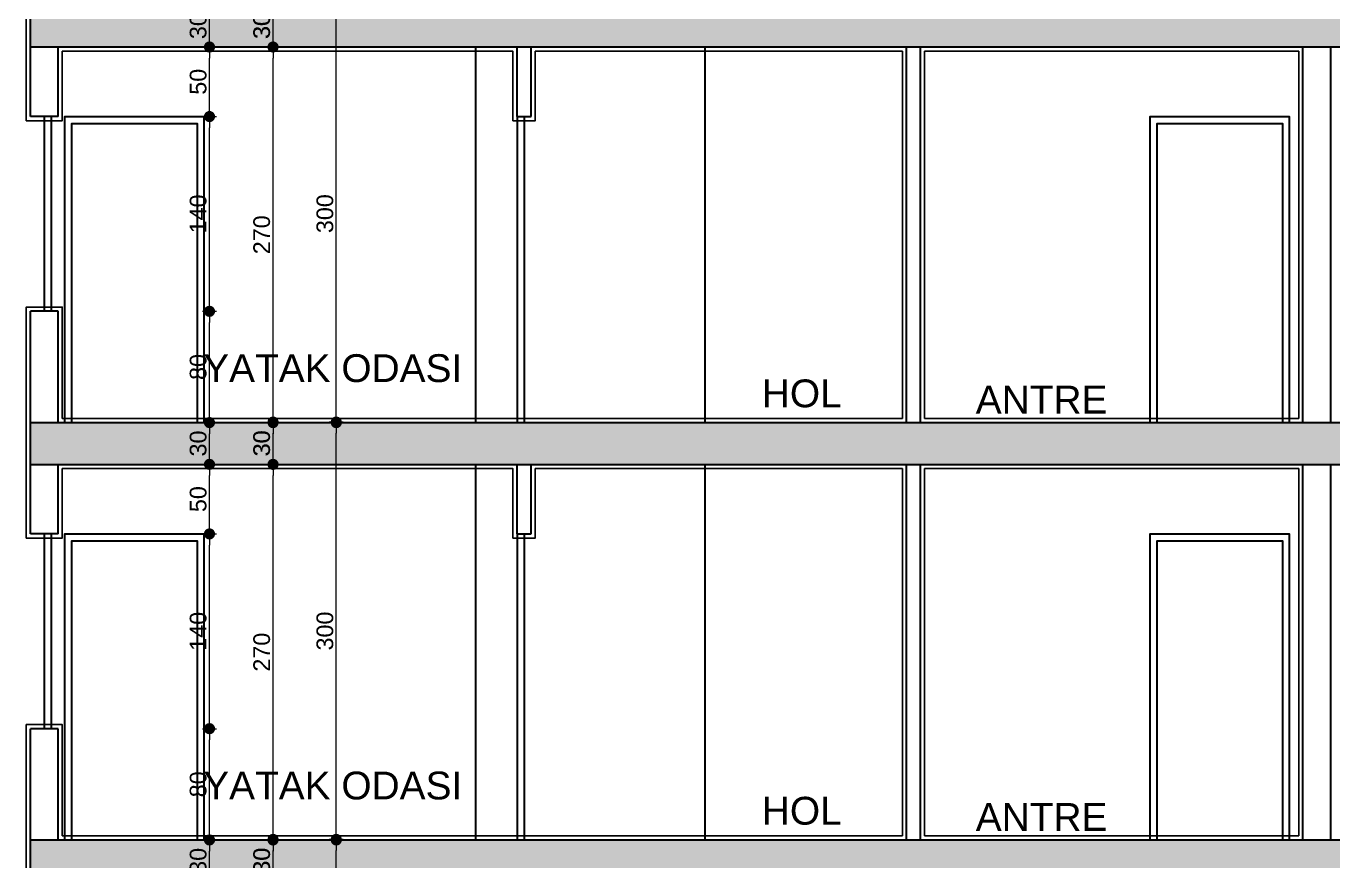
# Model space of a CAD drawing. Header units: millimetres. Extents: x 38129 to 72024, y -56282 to 16512.
# Drawn here: x 41061.2 to 41296.1, y -43974.8 to -43824.8 of the extents above; entities that cross this region are included whole.
import ezdxf

# ---------------------------------------------------------------- set-up
doc = ezdxf.new("R2010")
doc.units = ezdxf.units.MM
for name, color, linetype, lineweight in [('DIŞÖLÇÜ', 37, 'Continuous', 0), ('DUVAR', 255, 'Continuous', 30), ('KAPI', 4, 'Continuous', 30), ('mahal', 7, 'Continuous', 5), ('pencere', 195, 'Continuous', 30), ('TARAMA', 252, 'Continuous', 0), ('ölçü İÇ', 31, 'Continuous', 0)]:
    doc.layers.add(name, color=color, linetype=linetype, lineweight=lineweight)
doc.layers.add('sıva', color=41, linetype='Continuous')
doc.styles.add('icdisolcu_yazi', font='arial.ttf')
doc.styles.get("Standard").update_dxf_attribs({"font": 'arial.ttf'})
doc.dimstyles.new('İç Ölçü', dxfattribs={"dimtxt": 12, "dimasz": 8, "dimexe": 5, "dimexo": 0, "dimgap": 2, "dimtad": 1, "dimdec": 0, "dimzin": 12, "dimdsep": 46, "dimtxsty": 'icdisolcu_yazi', "dimblk": 'DOT', "dimcen": 8, "dimdle": 5, "dimclrd": 256, "dimclre": 256, "dimclrt": 7, "dimadec": 0, "dimazin": 3, "dimtfac": 1, "dimtdec": 0, "dimtix": 1, "dimtmove": 2, "dimatfit": 3, "dimldrblk": 'DOT', "dimfxl": 0, "dimtolj": 1, "dimtzin": 0, "dimlwd": -1, "dimlwe": -1, "dimarcsym": 0})

# ---------------------------------------------------------------- blocks, each defined once
blk = doc.blocks.new('_Dot')
at = {"color": 0, "lineweight": -2}
blk.add_line((-0.5, 0), (-1, 0), dxfattribs=at)
at = {"color": 0, "lineweight": 30, "const_width": 0.5}
blk.add_lwpolyline([(-0.25, 0, 1), (0.25, 0, 1)], format="xyb", close=True, dxfattribs=at)
blk = doc.blocks.new('*D2759')
at = {"layer": 'Defpoints', "color": 0, "transparency": 16777216}
for p in [(48133.45, -85158.94), (48133.45, -85158.94), (48133.45, -85188.94)]:
    blk.add_point(p, dxfattribs=at)
at = {"layer": 'ölçü İÇ', "transparency": 16777216}
for p, q in [((48133.45, -85158.94), (48138.45, -85158.94)), ((48133.45, -85188.94), (48138.45, -85188.94))]:
    blk.add_line(p, q, dxfattribs=at)
at = {"layer": 'ölçü İÇ', "linetype": 'Continuous', "transparency": 16777216}
blk.add_line((48133.45, -85180.94), (48133.45, -85166.94), dxfattribs=at)
at = {"layer": 'ölçü İÇ', "transparency": 16777216, "xscale": 8, "yscale": 8, "zscale": 8}
for p, rotation in [((48133.45, -85158.94), 90), ((48133.45, -85188.94), 270)]:
    blk.add_blockref('_Dot', p, dxfattribs=dict(at, rotation=rotation))
at = {"layer": 'ölçü İÇ', "color": 7, "transparency": 16777216, "insert": (48125.32, -85173.94), "char_height": 12, "attachment_point": 5, "rotation": 90, "style": 'icdisolcu_yazi'}
blk.add_mtext('\\A1;30', dxfattribs=at)
blk = doc.blocks.new('*D2763')
at = {"layer": 'Defpoints', "color": 0, "transparency": 16777216}
for p in [(48179.16, -85158.94), (48179.16, -85158.94), (48179.16, -85188.94)]:
    blk.add_point(p, dxfattribs=at)
at = {"layer": 'ölçü İÇ', "transparency": 16777216}
for p, q in [((48179.16, -85158.94), (48184.16, -85158.94)), ((48179.16, -85188.94), (48184.16, -85188.94))]:
    blk.add_line(p, q, dxfattribs=at)
at = {"layer": 'ölçü İÇ', "linetype": 'Continuous', "transparency": 16777216}
blk.add_line((48179.16, -85180.94), (48179.16, -85166.94), dxfattribs=at)
at = {"layer": 'ölçü İÇ', "transparency": 16777216, "xscale": 8, "yscale": 8, "zscale": 8}
for p, rotation in [((48179.16, -85158.94), 90), ((48179.16, -85188.94), 270)]:
    blk.add_blockref('_Dot', p, dxfattribs=dict(at, rotation=rotation))
at = {"layer": 'ölçü İÇ', "color": 7, "transparency": 16777216, "insert": (48171.03, -85173.94), "char_height": 12, "attachment_point": 5, "rotation": 90, "style": 'icdisolcu_yazi'}
blk.add_mtext('\\A1;30', dxfattribs=at)
blk = doc.blocks.new('*D2767')
at = {"layer": 'Defpoints', "color": 0, "transparency": 16777216}
for p in [(48178.55, -85158.54), (48179.16, -85158.54), (48179.16, -85188.94)]:
    blk.add_point(p, dxfattribs=at)
at = {"layer": 'ölçü İÇ', "transparency": 16777216}
for p, q in [((48178.55, -85158.54), (48184.16, -85158.54)), ((48179.16, -85188.94), (48184.16, -85188.94))]:
    blk.add_line(p, q, dxfattribs=at)
at = {"layer": 'ölçü İÇ', "linetype": 'Continuous', "transparency": 16777216}
blk.add_line((48179.16, -85180.94), (48179.16, -85166.54), dxfattribs=at)
at = {"layer": 'ölçü İÇ', "transparency": 16777216, "xscale": 8, "yscale": 8, "zscale": 8}
for p, rotation in [((48179.16, -85158.54), 90), ((48179.16, -85188.94), 270)]:
    blk.add_blockref('_Dot', p, dxfattribs=dict(at, rotation=rotation))
at = {"layer": 'ölçü İÇ', "color": 7, "transparency": 16777216, "insert": (48171.03, -85173.74), "char_height": 12, "attachment_point": 5, "rotation": 90, "style": 'icdisolcu_yazi'}
blk.add_mtext('\\A1;30', dxfattribs=at)
blk = doc.blocks.new('*D2768')
at = {"layer": 'Defpoints', "color": 0, "transparency": 16777216}
for p in [(48133.45, -85458.94), (48133.45, -85458.94), (48133.45, -85488.94)]:
    blk.add_point(p, dxfattribs=at)
at = {"layer": 'ölçü İÇ', "transparency": 16777216}
for p, q in [((48133.45, -85458.94), (48138.45, -85458.94)), ((48133.45, -85488.94), (48138.45, -85488.94))]:
    blk.add_line(p, q, dxfattribs=at)
at = {"layer": 'ölçü İÇ', "linetype": 'Continuous', "transparency": 16777216}
blk.add_line((48133.45, -85480.94), (48133.45, -85466.94), dxfattribs=at)
at = {"layer": 'ölçü İÇ', "transparency": 16777216, "xscale": 8, "yscale": 8, "zscale": 8}
for p, rotation in [((48133.45, -85458.94), 90), ((48133.45, -85488.94), 270)]:
    blk.add_blockref('_Dot', p, dxfattribs=dict(at, rotation=rotation))
at = {"layer": 'ölçü İÇ', "color": 7, "transparency": 16777216, "insert": (48125.32, -85473.94), "char_height": 12, "attachment_point": 5, "rotation": 90, "style": 'icdisolcu_yazi'}
blk.add_mtext('\\A1;30', dxfattribs=at)
blk = doc.blocks.new('*D2769')
at = {"layer": 'Defpoints', "color": 0, "transparency": 16777216}
for p in [(48081.83, -85378.94), (48133.45, -85378.94), (48133.45, -85458.94)]:
    blk.add_point(p, dxfattribs=at)
at = {"layer": 'ölçü İÇ', "transparency": 16777216}
for p, q in [((48128.45, -85378.94), (48138.45, -85378.94)), ((48133.45, -85458.94), (48138.45, -85458.94))]:
    blk.add_line(p, q, dxfattribs=at)
at = {"layer": 'ölçü İÇ', "linetype": 'Continuous', "transparency": 16777216}
blk.add_line((48133.45, -85450.94), (48133.45, -85386.94), dxfattribs=at)
at = {"layer": 'ölçü İÇ', "transparency": 16777216, "xscale": 8, "yscale": 8, "zscale": 8}
for p, rotation in [((48133.45, -85378.94), 90), ((48133.45, -85458.94), 270)]:
    blk.add_blockref('_Dot', p, dxfattribs=dict(at, rotation=rotation))
at = {"layer": 'ölçü İÇ', "color": 7, "transparency": 16777216, "insert": (48125.32, -85418.94), "char_height": 12, "attachment_point": 5, "rotation": 90, "style": 'icdisolcu_yazi'}
blk.add_mtext('\\A1;80', dxfattribs=at)
blk = doc.blocks.new('*D2770')
at = {"layer": 'Defpoints', "color": 0, "transparency": 16777216}
for p in [(48081.83, -85238.94), (48133.45, -85238.94), (48081.83, -85378.94)]:
    blk.add_point(p, dxfattribs=at)
at = {"layer": 'ölçü İÇ', "transparency": 16777216}
for p, q in [((48128.45, -85238.94), (48138.45, -85238.94)), ((48128.45, -85378.94), (48138.45, -85378.94))]:
    blk.add_line(p, q, dxfattribs=at)
at = {"layer": 'ölçü İÇ', "linetype": 'Continuous', "transparency": 16777216}
blk.add_line((48133.45, -85370.94), (48133.45, -85246.94), dxfattribs=at)
at = {"layer": 'ölçü İÇ', "transparency": 16777216, "xscale": 8, "yscale": 8, "zscale": 8}
for p, rotation in [((48133.45, -85238.94), 90), ((48133.45, -85378.94), 270)]:
    blk.add_blockref('_Dot', p, dxfattribs=dict(at, rotation=rotation))
at = {"layer": 'ölçü İÇ', "color": 7, "transparency": 16777216, "insert": (48125.32, -85308.94), "char_height": 12, "attachment_point": 5, "rotation": 90, "style": 'icdisolcu_yazi'}
blk.add_mtext('\\A1;140', dxfattribs=at)
blk = doc.blocks.new('*D2771')
at = {"layer": 'Defpoints', "color": 0, "transparency": 16777216}
for p in [(48081.83, -85188.94), (48133.45, -85188.94), (48081.83, -85238.94)]:
    blk.add_point(p, dxfattribs=at)
at = {"layer": 'ölçü İÇ', "transparency": 16777216}
for p, q in [((48128.45, -85188.94), (48138.45, -85188.94)), ((48128.45, -85238.94), (48138.45, -85238.94))]:
    blk.add_line(p, q, dxfattribs=at)
at = {"layer": 'ölçü İÇ', "linetype": 'Continuous', "transparency": 16777216}
blk.add_line((48133.45, -85230.94), (48133.45, -85196.94), dxfattribs=at)
at = {"layer": 'ölçü İÇ', "transparency": 16777216, "xscale": 8, "yscale": 8, "zscale": 8}
for p, rotation in [((48133.45, -85188.94), 90), ((48133.45, -85238.94), 270)]:
    blk.add_blockref('_Dot', p, dxfattribs=dict(at, rotation=rotation))
at = {"layer": 'ölçü İÇ', "color": 7, "transparency": 16777216, "insert": (48125.32, -85213.94), "char_height": 12, "attachment_point": 5, "rotation": 90, "style": 'icdisolcu_yazi'}
blk.add_mtext('\\A1;50', dxfattribs=at)
blk = doc.blocks.new('*D2772')
at = {"layer": 'Defpoints', "color": 0, "transparency": 16777216}
for p in [(48179.16, -85458.94), (48179.16, -85458.94), (48179.16, -85488.94)]:
    blk.add_point(p, dxfattribs=at)
at = {"layer": 'ölçü İÇ', "transparency": 16777216}
for p, q in [((48179.16, -85458.94), (48184.16, -85458.94)), ((48179.16, -85488.94), (48184.16, -85488.94))]:
    blk.add_line(p, q, dxfattribs=at)
at = {"layer": 'ölçü İÇ', "linetype": 'Continuous', "transparency": 16777216}
blk.add_line((48179.16, -85480.94), (48179.16, -85466.94), dxfattribs=at)
at = {"layer": 'ölçü İÇ', "transparency": 16777216, "xscale": 8, "yscale": 8, "zscale": 8}
for p, rotation in [((48179.16, -85458.94), 90), ((48179.16, -85488.94), 270)]:
    blk.add_blockref('_Dot', p, dxfattribs=dict(at, rotation=rotation))
at = {"layer": 'ölçü İÇ', "color": 7, "transparency": 16777216, "insert": (48171.03, -85473.94), "char_height": 12, "attachment_point": 5, "rotation": 90, "style": 'icdisolcu_yazi'}
blk.add_mtext('\\A1;30', dxfattribs=at)
blk = doc.blocks.new('*D2773')
at = {"layer": 'Defpoints', "color": 0, "transparency": 16777216}
for p in [(48179.16, -85188.94), (48179.16, -85188.94), (48179.16, -85458.94)]:
    blk.add_point(p, dxfattribs=at)
at = {"layer": 'ölçü İÇ', "transparency": 16777216}
for p, q in [((48179.16, -85188.94), (48184.16, -85188.94)), ((48179.16, -85458.94), (48184.16, -85458.94))]:
    blk.add_line(p, q, dxfattribs=at)
at = {"layer": 'ölçü İÇ', "linetype": 'Continuous', "transparency": 16777216}
blk.add_line((48179.16, -85450.94), (48179.16, -85196.94), dxfattribs=at)
at = {"layer": 'ölçü İÇ', "transparency": 16777216, "xscale": 8, "yscale": 8, "zscale": 8}
for p, rotation in [((48179.16, -85188.94), 90), ((48179.16, -85458.94), 270)]:
    blk.add_blockref('_Dot', p, dxfattribs=dict(at, rotation=rotation))
at = {"layer": 'ölçü İÇ', "color": 7, "transparency": 16777216, "insert": (48171.04, -85323.94), "char_height": 12, "attachment_point": 5, "rotation": 90, "style": 'icdisolcu_yazi'}
blk.add_mtext('\\A1;270', dxfattribs=at)
blk = doc.blocks.new('*D2774')
at = {"layer": 'Defpoints', "color": 0, "transparency": 16777216}
for p in [(48178.55, -85158.54), (48179.16, -85158.54), (48179.16, -85188.94)]:
    blk.add_point(p, dxfattribs=at)
at = {"layer": 'ölçü İÇ', "transparency": 16777216}
for p, q in [((48178.55, -85158.54), (48184.16, -85158.54)), ((48179.16, -85188.94), (48184.16, -85188.94))]:
    blk.add_line(p, q, dxfattribs=at)
at = {"layer": 'ölçü İÇ', "linetype": 'Continuous', "transparency": 16777216}
blk.add_line((48179.16, -85180.94), (48179.16, -85166.54), dxfattribs=at)
at = {"layer": 'ölçü İÇ', "transparency": 16777216, "xscale": 8, "yscale": 8, "zscale": 8}
for p, rotation in [((48179.16, -85158.54), 90), ((48179.16, -85188.94), 270)]:
    blk.add_blockref('_Dot', p, dxfattribs=dict(at, rotation=rotation))
at = {"layer": 'ölçü İÇ', "color": 7, "transparency": 16777216, "insert": (48171.03, -85173.74), "char_height": 12, "attachment_point": 5, "rotation": 90, "style": 'icdisolcu_yazi'}
blk.add_mtext('\\A1;30', dxfattribs=at)
blk = doc.blocks.new('*D2775')
at = {"layer": 'Defpoints', "color": 0, "transparency": 16777216}
for p in [(48224.61, -85158.54), (48231.5, -85158.54), (48231.5, -85458.94)]:
    blk.add_point(p, dxfattribs=at)
at = {"layer": 'ölçü İÇ', "transparency": 16777216}
for p, q in [((48229.61, -85158.54), (48219.61, -85158.54)), ((48229.61, -85458.94), (48219.61, -85458.94))]:
    blk.add_line(p, q, dxfattribs=at)
at = {"layer": 'ölçü İÇ', "linetype": 'Continuous', "transparency": 16777216}
blk.add_line((48224.61, -85450.94), (48224.61, -85166.54), dxfattribs=at)
at = {"layer": 'ölçü İÇ', "transparency": 16777216, "xscale": 8, "yscale": 8, "zscale": 8}
for p, rotation in [((48224.61, -85158.54), 90), ((48224.61, -85458.94), 270)]:
    blk.add_blockref('_Dot', p, dxfattribs=dict(at, rotation=rotation))
at = {"layer": 'ölçü İÇ', "color": 7, "transparency": 16777216, "insert": (48216.48, -85308.74), "char_height": 12, "attachment_point": 5, "rotation": 90, "style": 'icdisolcu_yazi'}
blk.add_mtext('\\A1;300', dxfattribs=at)
blk = doc.blocks.new('*D2776')
at = {"layer": 'Defpoints', "color": 0, "transparency": 16777216}
for p in [(48178.55, -85458.54), (48179.16, -85458.54), (48179.16, -85488.94)]:
    blk.add_point(p, dxfattribs=at)
at = {"layer": 'ölçü İÇ', "transparency": 16777216}
for p, q in [((48178.55, -85458.54), (48184.16, -85458.54)), ((48179.16, -85488.94), (48184.16, -85488.94))]:
    blk.add_line(p, q, dxfattribs=at)
at = {"layer": 'ölçü İÇ', "linetype": 'Continuous', "transparency": 16777216}
blk.add_line((48179.16, -85480.94), (48179.16, -85466.54), dxfattribs=at)
at = {"layer": 'ölçü İÇ', "transparency": 16777216, "xscale": 8, "yscale": 8, "zscale": 8}
for p, rotation in [((48179.16, -85458.54), 90), ((48179.16, -85488.94), 270)]:
    blk.add_blockref('_Dot', p, dxfattribs=dict(at, rotation=rotation))
at = {"layer": 'ölçü İÇ', "color": 7, "transparency": 16777216, "insert": (48171.03, -85473.74), "char_height": 12, "attachment_point": 5, "rotation": 90, "style": 'icdisolcu_yazi'}
blk.add_mtext('\\A1;30', dxfattribs=at)
blk = doc.blocks.new('*D2777')
at = {"layer": 'Defpoints', "color": 0, "transparency": 16777216}
for p in [(48133.45, -85758.94), (48133.45, -85758.94), (48133.45, -85788.94)]:
    blk.add_point(p, dxfattribs=at)
at = {"layer": 'ölçü İÇ', "transparency": 16777216}
for p, q in [((48133.45, -85758.94), (48138.45, -85758.94)), ((48133.45, -85788.94), (48138.45, -85788.94))]:
    blk.add_line(p, q, dxfattribs=at)
at = {"layer": 'ölçü İÇ', "linetype": 'Continuous', "transparency": 16777216}
blk.add_line((48133.45, -85780.94), (48133.45, -85766.94), dxfattribs=at)
at = {"layer": 'ölçü İÇ', "transparency": 16777216, "xscale": 8, "yscale": 8, "zscale": 8}
for p, rotation in [((48133.45, -85758.94), 90), ((48133.45, -85788.94), 270)]:
    blk.add_blockref('_Dot', p, dxfattribs=dict(at, rotation=rotation))
at = {"layer": 'ölçü İÇ', "color": 7, "transparency": 16777216, "insert": (48125.32, -85773.94), "char_height": 12, "attachment_point": 5, "rotation": 90, "style": 'icdisolcu_yazi'}
blk.add_mtext('\\A1;30', dxfattribs=at)
blk = doc.blocks.new('*D2778')
at = {"layer": 'Defpoints', "color": 0, "transparency": 16777216}
for p in [(48081.83, -85678.94), (48133.45, -85678.94), (48133.45, -85758.94)]:
    blk.add_point(p, dxfattribs=at)
at = {"layer": 'ölçü İÇ', "transparency": 16777216}
for p, q in [((48128.45, -85678.94), (48138.45, -85678.94)), ((48133.45, -85758.94), (48138.45, -85758.94))]:
    blk.add_line(p, q, dxfattribs=at)
at = {"layer": 'ölçü İÇ', "linetype": 'Continuous', "transparency": 16777216}
blk.add_line((48133.45, -85750.94), (48133.45, -85686.94), dxfattribs=at)
at = {"layer": 'ölçü İÇ', "transparency": 16777216, "xscale": 8, "yscale": 8, "zscale": 8}
for p, rotation in [((48133.45, -85678.94), 90), ((48133.45, -85758.94), 270)]:
    blk.add_blockref('_Dot', p, dxfattribs=dict(at, rotation=rotation))
at = {"layer": 'ölçü İÇ', "color": 7, "transparency": 16777216, "insert": (48125.32, -85718.94), "char_height": 12, "attachment_point": 5, "rotation": 90, "style": 'icdisolcu_yazi'}
blk.add_mtext('\\A1;80', dxfattribs=at)
blk = doc.blocks.new('*D2779')
at = {"layer": 'Defpoints', "color": 0, "transparency": 16777216}
for p in [(48081.83, -85538.94), (48133.45, -85538.94), (48081.83, -85678.94)]:
    blk.add_point(p, dxfattribs=at)
at = {"layer": 'ölçü İÇ', "transparency": 16777216}
for p, q in [((48128.45, -85538.94), (48138.45, -85538.94)), ((48128.45, -85678.94), (48138.45, -85678.94))]:
    blk.add_line(p, q, dxfattribs=at)
at = {"layer": 'ölçü İÇ', "linetype": 'Continuous', "transparency": 16777216}
blk.add_line((48133.45, -85670.94), (48133.45, -85546.94), dxfattribs=at)
at = {"layer": 'ölçü İÇ', "transparency": 16777216, "xscale": 8, "yscale": 8, "zscale": 8}
for p, rotation in [((48133.45, -85538.94), 90), ((48133.45, -85678.94), 270)]:
    blk.add_blockref('_Dot', p, dxfattribs=dict(at, rotation=rotation))
at = {"layer": 'ölçü İÇ', "color": 7, "transparency": 16777216, "insert": (48125.32, -85608.94), "char_height": 12, "attachment_point": 5, "rotation": 90, "style": 'icdisolcu_yazi'}
blk.add_mtext('\\A1;140', dxfattribs=at)
blk = doc.blocks.new('*D2780')
at = {"layer": 'Defpoints', "color": 0, "transparency": 16777216}
for p in [(48081.83, -85488.94), (48133.45, -85488.94), (48081.83, -85538.94)]:
    blk.add_point(p, dxfattribs=at)
at = {"layer": 'ölçü İÇ', "transparency": 16777216}
for p, q in [((48128.45, -85488.94), (48138.45, -85488.94)), ((48128.45, -85538.94), (48138.45, -85538.94))]:
    blk.add_line(p, q, dxfattribs=at)
at = {"layer": 'ölçü İÇ', "linetype": 'Continuous', "transparency": 16777216}
blk.add_line((48133.45, -85530.94), (48133.45, -85496.94), dxfattribs=at)
at = {"layer": 'ölçü İÇ', "transparency": 16777216, "xscale": 8, "yscale": 8, "zscale": 8}
for p, rotation in [((48133.45, -85488.94), 90), ((48133.45, -85538.94), 270)]:
    blk.add_blockref('_Dot', p, dxfattribs=dict(at, rotation=rotation))
at = {"layer": 'ölçü İÇ', "color": 7, "transparency": 16777216, "insert": (48125.32, -85513.94), "char_height": 12, "attachment_point": 5, "rotation": 90, "style": 'icdisolcu_yazi'}
blk.add_mtext('\\A1;50', dxfattribs=at)
blk = doc.blocks.new('*D2781')
at = {"layer": 'Defpoints', "color": 0, "transparency": 16777216}
for p in [(48179.16, -85758.94), (48179.16, -85758.94), (48179.16, -85788.94)]:
    blk.add_point(p, dxfattribs=at)
at = {"layer": 'ölçü İÇ', "transparency": 16777216}
for p, q in [((48179.16, -85758.94), (48184.16, -85758.94)), ((48179.16, -85788.94), (48184.16, -85788.94))]:
    blk.add_line(p, q, dxfattribs=at)
at = {"layer": 'ölçü İÇ', "linetype": 'Continuous', "transparency": 16777216}
blk.add_line((48179.16, -85780.94), (48179.16, -85766.94), dxfattribs=at)
at = {"layer": 'ölçü İÇ', "transparency": 16777216, "xscale": 8, "yscale": 8, "zscale": 8}
for p, rotation in [((48179.16, -85758.94), 90), ((48179.16, -85788.94), 270)]:
    blk.add_blockref('_Dot', p, dxfattribs=dict(at, rotation=rotation))
at = {"layer": 'ölçü İÇ', "color": 7, "transparency": 16777216, "insert": (48171.03, -85773.94), "char_height": 12, "attachment_point": 5, "rotation": 90, "style": 'icdisolcu_yazi'}
blk.add_mtext('\\A1;30', dxfattribs=at)
blk = doc.blocks.new('*D2782')
at = {"layer": 'Defpoints', "color": 0, "transparency": 16777216}
for p in [(48179.16, -85488.94), (48179.16, -85488.94), (48179.16, -85758.94)]:
    blk.add_point(p, dxfattribs=at)
at = {"layer": 'ölçü İÇ', "transparency": 16777216}
for p, q in [((48179.16, -85488.94), (48184.16, -85488.94)), ((48179.16, -85758.94), (48184.16, -85758.94))]:
    blk.add_line(p, q, dxfattribs=at)
at = {"layer": 'ölçü İÇ', "linetype": 'Continuous', "transparency": 16777216}
blk.add_line((48179.16, -85750.94), (48179.16, -85496.94), dxfattribs=at)
at = {"layer": 'ölçü İÇ', "transparency": 16777216, "xscale": 8, "yscale": 8, "zscale": 8}
for p, rotation in [((48179.16, -85488.94), 90), ((48179.16, -85758.94), 270)]:
    blk.add_blockref('_Dot', p, dxfattribs=dict(at, rotation=rotation))
at = {"layer": 'ölçü İÇ', "color": 7, "transparency": 16777216, "insert": (48171.04, -85623.94), "char_height": 12, "attachment_point": 5, "rotation": 90, "style": 'icdisolcu_yazi'}
blk.add_mtext('\\A1;270', dxfattribs=at)
blk = doc.blocks.new('*D2783')
at = {"layer": 'Defpoints', "color": 0, "transparency": 16777216}
for p in [(48178.55, -85458.54), (48179.16, -85458.54), (48179.16, -85488.94)]:
    blk.add_point(p, dxfattribs=at)
at = {"layer": 'ölçü İÇ', "transparency": 16777216}
for p, q in [((48178.55, -85458.54), (48184.16, -85458.54)), ((48179.16, -85488.94), (48184.16, -85488.94))]:
    blk.add_line(p, q, dxfattribs=at)
at = {"layer": 'ölçü İÇ', "linetype": 'Continuous', "transparency": 16777216}
blk.add_line((48179.16, -85480.94), (48179.16, -85466.54), dxfattribs=at)
at = {"layer": 'ölçü İÇ', "transparency": 16777216, "xscale": 8, "yscale": 8, "zscale": 8}
for p, rotation in [((48179.16, -85458.54), 90), ((48179.16, -85488.94), 270)]:
    blk.add_blockref('_Dot', p, dxfattribs=dict(at, rotation=rotation))
at = {"layer": 'ölçü İÇ', "color": 7, "transparency": 16777216, "insert": (48171.03, -85473.74), "char_height": 12, "attachment_point": 5, "rotation": 90, "style": 'icdisolcu_yazi'}
blk.add_mtext('\\A1;30', dxfattribs=at)
blk = doc.blocks.new('*D2784')
at = {"layer": 'Defpoints', "color": 0, "transparency": 16777216}
for p in [(48224.61, -85458.54), (48231.5, -85458.54), (48231.5, -85758.94)]:
    blk.add_point(p, dxfattribs=at)
at = {"layer": 'ölçü İÇ', "transparency": 16777216}
for p, q in [((48229.61, -85458.54), (48219.61, -85458.54)), ((48229.61, -85758.94), (48219.61, -85758.94))]:
    blk.add_line(p, q, dxfattribs=at)
at = {"layer": 'ölçü İÇ', "linetype": 'Continuous', "transparency": 16777216}
blk.add_line((48224.61, -85750.94), (48224.61, -85466.54), dxfattribs=at)
at = {"layer": 'ölçü İÇ', "transparency": 16777216, "xscale": 8, "yscale": 8, "zscale": 8}
for p, rotation in [((48224.61, -85458.54), 90), ((48224.61, -85758.94), 270)]:
    blk.add_blockref('_Dot', p, dxfattribs=dict(at, rotation=rotation))
at = {"layer": 'ölçü İÇ', "color": 7, "transparency": 16777216, "insert": (48216.48, -85608.74), "char_height": 12, "attachment_point": 5, "rotation": 90, "style": 'icdisolcu_yazi'}
blk.add_mtext('\\A1;300', dxfattribs=at)
blk = doc.blocks.new('*D2785')
at = {"layer": 'Defpoints', "color": 0, "transparency": 16777216}
for p in [(48178.55, -85758.54), (48179.16, -85758.54), (48179.16, -85788.94)]:
    blk.add_point(p, dxfattribs=at)
at = {"layer": 'ölçü İÇ', "transparency": 16777216}
for p, q in [((48178.55, -85758.54), (48184.16, -85758.54)), ((48179.16, -85788.94), (48184.16, -85788.94))]:
    blk.add_line(p, q, dxfattribs=at)
at = {"layer": 'ölçü İÇ', "linetype": 'Continuous', "transparency": 16777216}
blk.add_line((48179.16, -85780.94), (48179.16, -85766.54), dxfattribs=at)
at = {"layer": 'ölçü İÇ', "transparency": 16777216, "xscale": 8, "yscale": 8, "zscale": 8}
for p, rotation in [((48179.16, -85758.54), 90), ((48179.16, -85788.94), 270)]:
    blk.add_blockref('_Dot', p, dxfattribs=dict(at, rotation=rotation))
at = {"layer": 'ölçü İÇ', "color": 7, "transparency": 16777216, "insert": (48171.03, -85773.74), "char_height": 12, "attachment_point": 5, "rotation": 90, "style": 'icdisolcu_yazi'}
blk.add_mtext('\\A1;30', dxfattribs=at)
blk = doc.blocks.new('*D2792')
at = {"layer": 'Defpoints', "color": 0, "transparency": 16777216}
for p in [(48178.55, -85758.54), (48179.16, -85758.54), (48179.16, -85788.94)]:
    blk.add_point(p, dxfattribs=at)
at = {"layer": 'ölçü İÇ', "transparency": 16777216}
for p, q in [((48178.55, -85758.54), (48184.16, -85758.54)), ((48179.16, -85788.94), (48184.16, -85788.94))]:
    blk.add_line(p, q, dxfattribs=at)
at = {"layer": 'ölçü İÇ', "linetype": 'Continuous', "transparency": 16777216}
blk.add_line((48179.16, -85780.94), (48179.16, -85766.54), dxfattribs=at)
at = {"layer": 'ölçü İÇ', "transparency": 16777216, "xscale": 8, "yscale": 8, "zscale": 8}
for p, rotation in [((48179.16, -85758.54), 90), ((48179.16, -85788.94), 270)]:
    blk.add_blockref('_Dot', p, dxfattribs=dict(at, rotation=rotation))
at = {"layer": 'ölçü İÇ', "color": 7, "transparency": 16777216, "insert": (48171.03, -85773.74), "char_height": 12, "attachment_point": 5, "rotation": 90, "style": 'icdisolcu_yazi'}
blk.add_mtext('\\A1;30', dxfattribs=at)
blk = doc.blocks.new('*D2793')
at = {"layer": 'Defpoints', "color": 0, "transparency": 16777216}
for p in [(48224.61, -85758.54), (48231.5, -85758.54), (48231.5, -86058.94)]:
    blk.add_point(p, dxfattribs=at)
at = {"layer": 'ölçü İÇ', "transparency": 16777216}
for p, q in [((48229.61, -85758.54), (48219.61, -85758.54)), ((48229.61, -86058.94), (48219.61, -86058.94))]:
    blk.add_line(p, q, dxfattribs=at)
at = {"layer": 'ölçü İÇ', "linetype": 'Continuous', "transparency": 16777216}
blk.add_line((48224.61, -86050.94), (48224.61, -85766.54), dxfattribs=at)
at = {"layer": 'ölçü İÇ', "transparency": 16777216, "xscale": 8, "yscale": 8, "zscale": 8}
for p, rotation in [((48224.61, -85758.54), 90), ((48224.61, -86058.94), 270)]:
    blk.add_blockref('_Dot', p, dxfattribs=dict(at, rotation=rotation))
at = {"layer": 'ölçü İÇ', "color": 7, "transparency": 16777216, "insert": (48216.48, -85908.74), "char_height": 12, "attachment_point": 5, "rotation": 90, "style": 'icdisolcu_yazi'}
blk.add_mtext('\\A1;300', dxfattribs=at)
blk = doc.blocks.new('*D2949')
at = {"layer": 'Defpoints', "color": 0, "transparency": 16777216}
for p in [(48081.83, -85538.94), (48133.45, -85538.94), (48081.83, -85678.94)]:
    blk.add_point(p, dxfattribs=at)
at = {"layer": 'ölçü İÇ', "transparency": 16777216}
for p, q in [((48128.45, -85538.94), (48138.45, -85538.94)), ((48128.45, -85678.94), (48138.45, -85678.94))]:
    blk.add_line(p, q, dxfattribs=at)
at = {"layer": 'ölçü İÇ', "linetype": 'Continuous', "transparency": 16777216}
blk.add_line((48133.45, -85670.94), (48133.45, -85546.94), dxfattribs=at)
at = {"layer": 'ölçü İÇ', "transparency": 16777216, "xscale": 8, "yscale": 8, "zscale": 8}
for p, rotation in [((48133.45, -85538.94), 90), ((48133.45, -85678.94), 270)]:
    blk.add_blockref('_Dot', p, dxfattribs=dict(at, rotation=rotation))
at = {"layer": 'ölçü İÇ', "color": 7, "transparency": 16777216, "insert": (48125.32, -85608.94), "char_height": 12, "attachment_point": 5, "rotation": 90, "style": 'icdisolcu_yazi'}
blk.add_mtext('\\A1;140', dxfattribs=at)
blk = doc.blocks.new('*D2950')
at = {"layer": 'Defpoints', "color": 0, "transparency": 16777216}
for p in [(48081.83, -85488.94), (48133.45, -85488.94), (48081.83, -85538.94)]:
    blk.add_point(p, dxfattribs=at)
at = {"layer": 'ölçü İÇ', "transparency": 16777216}
for p, q in [((48128.45, -85488.94), (48138.45, -85488.94)), ((48128.45, -85538.94), (48138.45, -85538.94))]:
    blk.add_line(p, q, dxfattribs=at)
at = {"layer": 'ölçü İÇ', "linetype": 'Continuous', "transparency": 16777216}
blk.add_line((48133.45, -85530.94), (48133.45, -85496.94), dxfattribs=at)
at = {"layer": 'ölçü İÇ', "transparency": 16777216, "xscale": 8, "yscale": 8, "zscale": 8}
for p, rotation in [((48133.45, -85488.94), 90), ((48133.45, -85538.94), 270)]:
    blk.add_blockref('_Dot', p, dxfattribs=dict(at, rotation=rotation))
at = {"layer": 'ölçü İÇ', "color": 7, "transparency": 16777216, "insert": (48125.32, -85513.94), "char_height": 12, "attachment_point": 5, "rotation": 90, "style": 'icdisolcu_yazi'}
blk.add_mtext('\\A1;50', dxfattribs=at)
blk = doc.blocks.new('*D2951')
at = {"layer": 'Defpoints', "color": 0, "transparency": 16777216}
for p in [(48081.83, -85238.94), (48133.45, -85238.94), (48081.83, -85378.94)]:
    blk.add_point(p, dxfattribs=at)
at = {"layer": 'ölçü İÇ', "transparency": 16777216}
for p, q in [((48128.45, -85238.94), (48138.45, -85238.94)), ((48128.45, -85378.94), (48138.45, -85378.94))]:
    blk.add_line(p, q, dxfattribs=at)
at = {"layer": 'ölçü İÇ', "linetype": 'Continuous', "transparency": 16777216}
blk.add_line((48133.45, -85370.94), (48133.45, -85246.94), dxfattribs=at)
at = {"layer": 'ölçü İÇ', "transparency": 16777216, "xscale": 8, "yscale": 8, "zscale": 8}
for p, rotation in [((48133.45, -85238.94), 90), ((48133.45, -85378.94), 270)]:
    blk.add_blockref('_Dot', p, dxfattribs=dict(at, rotation=rotation))
at = {"layer": 'ölçü İÇ', "color": 7, "transparency": 16777216, "insert": (48125.32, -85308.94), "char_height": 12, "attachment_point": 5, "rotation": 90, "style": 'icdisolcu_yazi'}
blk.add_mtext('\\A1;140', dxfattribs=at)
blk = doc.blocks.new('*D2952')
at = {"layer": 'Defpoints', "color": 0, "transparency": 16777216}
for p in [(48081.83, -85188.94), (48133.45, -85188.94), (48081.83, -85238.94)]:
    blk.add_point(p, dxfattribs=at)
at = {"layer": 'ölçü İÇ', "transparency": 16777216}
for p, q in [((48128.45, -85188.94), (48138.45, -85188.94)), ((48128.45, -85238.94), (48138.45, -85238.94))]:
    blk.add_line(p, q, dxfattribs=at)
at = {"layer": 'ölçü İÇ', "linetype": 'Continuous', "transparency": 16777216}
blk.add_line((48133.45, -85230.94), (48133.45, -85196.94), dxfattribs=at)
at = {"layer": 'ölçü İÇ', "transparency": 16777216, "xscale": 8, "yscale": 8, "zscale": 8}
for p, rotation in [((48133.45, -85188.94), 90), ((48133.45, -85238.94), 270)]:
    blk.add_blockref('_Dot', p, dxfattribs=dict(at, rotation=rotation))
at = {"layer": 'ölçü İÇ', "color": 7, "transparency": 16777216, "insert": (48125.32, -85213.94), "char_height": 12, "attachment_point": 5, "rotation": 90, "style": 'icdisolcu_yazi'}
blk.add_mtext('\\A1;50', dxfattribs=at)
blk = doc.blocks.new('MDKFDKFD')
at = {"layer": 'TARAMA'}
h = blk.add_hatch(dxfattribs=at)
h.set_pattern_fill('ANSI33', color=256)
h.set_pattern_definition([(45, (4939.406, -64886.696), (-4.4901281, 4.4901281), []), (45, (4943.896, -64886.696), (-4.4901281, 4.4901281), [3.175, -1.5875])])
h.paths.add_polyline_path([(49639.62, -85188.94), (49639.62, -85158.94), (48004.64, -85158.94), (48004.64, -85188.94)])
h = blk.add_hatch(dxfattribs=at)
h.set_pattern_fill('ANSI33', color=256)
h.set_pattern_definition([(45, (4939.406, -65186.696), (-4.4901281, 4.4901281), []), (45, (4943.896, -65186.696), (-4.4901281, 4.4901281), [3.175, -1.5875])])
h.paths.add_polyline_path([(49639.62, -85488.94), (49639.62, -85458.94), (48004.64, -85458.94), (48004.64, -85488.94)])
h = blk.add_hatch(dxfattribs=at)
h.set_pattern_fill('ANSI33', color=256)
h.set_pattern_definition([(45, (4939.406, -65486.696), (-4.4901281, 4.4901281), []), (45, (4943.896, -65486.696), (-4.4901281, 4.4901281), [3.175, -1.5875])])
h.paths.add_polyline_path([(49639.62, -85788.94), (49639.62, -85758.94), (48004.64, -85758.94), (48004.64, -85788.94)])
at = {"layer": 'DUVAR'}
for p, q in [((48004.64, -85188.94), (48004.64, -85078.94)), ((48004.64, -85188.94), (49639.62, -85188.94)), ((48004.64, -85238.94), (48004.64, -85188.94)), ((48024.64, -85238.94), (48024.64, -85188.94)), ((48354.63, -85238.94), (48354.63, -85188.94)), ((48364.64, -85238.94), (48364.64, -85188.94)), ((48634.64, -85458.94), (48634.64, -85188.94)), ((48644.64, -85458.94), (48644.64, -85188.94)), ((48919.64, -85458.94), (48919.64, -85188.94)), ((48939.64, -85458.94), (48939.64, -85188.94)), ((48024.64, -85238.94), (48004.64, -85238.94)), ((48354.63, -85238.94), (48364.64, -85238.94)), ((48004.64, -85488.94), (48004.64, -85378.94)), ((48024.64, -85378.94), (48004.64, -85378.94)), ((48024.64, -85458.94), (48024.64, -85378.94)), ((48004.64, -85458.94), (49639.62, -85458.94)), ((48004.64, -85488.94), (49639.62, -85488.94)), ((48004.64, -85538.94), (48004.64, -85488.94)), ((48024.64, -85538.94), (48024.64, -85488.94)), ((48354.63, -85538.94), (48354.63, -85488.94)), ((48364.64, -85538.94), (48364.64, -85488.94)), ((48634.64, -85758.94), (48634.64, -85488.94)), ((48644.64, -85758.94), (48644.64, -85488.94)), ((48919.64, -85758.94), (48919.64, -85488.94)), ((48939.64, -85758.94), (48939.64, -85488.94)), ((48024.64, -85538.94), (48004.64, -85538.94)), ((48354.63, -85538.94), (48364.64, -85538.94)), ((48004.64, -85788.94), (48004.64, -85678.94)), ((48024.64, -85678.94), (48004.64, -85678.94)), ((48024.64, -85758.94), (48024.64, -85678.94)), ((48004.64, -85758.94), (49639.62, -85758.94))]:
    blk.add_line(p, q, dxfattribs=at)
at = {"layer": 'KAPI'}
for p, q in [((48324.63, -85188.94), (48324.63, -85458.94)), ((48489.79, -85458.94), (48489.79, -85188.94)), ((48324.63, -85488.94), (48324.63, -85758.94)), ((48489.79, -85758.94), (48489.79, -85488.94))]:
    blk.add_line(p, q, dxfattribs=at)
for points in [[(48029.5, -85458.94), (48029.5, -85238.94), (48129.5, -85238.94), (48129.5, -85458.94)], [(48034.5, -85458.94), (48034.5, -85243.94), (48124.5, -85243.94), (48124.5, -85458.94)], [(48809.84, -85458.94), (48809.84, -85238.94), (48909.84, -85238.94), (48909.84, -85458.94)], [(48814.84, -85458.94), (48814.84, -85243.94), (48904.84, -85243.94), (48904.84, -85458.94)], [(48029.5, -85758.94), (48029.5, -85538.94), (48129.5, -85538.94), (48129.5, -85758.94)], [(48034.5, -85758.94), (48034.5, -85543.94), (48124.5, -85543.94), (48124.5, -85758.94)], [(48809.84, -85758.94), (48809.84, -85538.94), (48909.84, -85538.94), (48909.84, -85758.94)], [(48814.84, -85758.94), (48814.84, -85543.94), (48904.84, -85543.94), (48904.84, -85758.94)]]:
    blk.add_lwpolyline(points, dxfattribs=at)
at = {"layer": 'pencere'}
for p, q in [((48014.64, -85238.94), (48014.64, -85378.94)), ((48019.64, -85238.94), (48019.64, -85378.94)), ((48354.63, -85238.94), (48354.63, -85458.94)), ((48359.63, -85238.94), (48359.63, -85458.94)), ((48014.64, -85538.94), (48014.64, -85678.94)), ((48019.64, -85538.94), (48019.64, -85678.94)), ((48354.63, -85538.94), (48354.63, -85758.94)), ((48359.63, -85538.94), (48359.63, -85758.94))]:
    blk.add_line(p, q, dxfattribs=at)
at = {"layer": 'sıva'}
for points in [[(48001.64, -84888.94), (48001.64, -84941.94), (48027.64, -84941.94), (48027.64, -84891.94), (48351.63, -84891.94), (48351.63, -84941.94), (48367.64, -84941.94), (48367.64, -84891.94), (48631.64, -84891.94), (48631.64, -85155.94), (48027.64, -85155.94), (48027.64, -85075.94), (48001.64, -85075.94), (48001.64, -85188.94)], [(48001.64, -85188.94), (48001.64, -85241.94), (48027.64, -85241.94), (48027.64, -85191.94), (48351.63, -85191.94), (48351.63, -85241.94), (48367.64, -85241.94), (48367.64, -85191.94), (48631.64, -85191.94), (48631.64, -85455.94), (48027.64, -85455.94), (48027.64, -85375.94), (48001.64, -85375.94), (48001.64, -85488.94)], [(48001.64, -85488.94), (48001.64, -85541.94), (48027.64, -85541.94), (48027.64, -85491.94), (48351.63, -85491.94), (48351.63, -85541.94), (48367.64, -85541.94), (48367.64, -85491.94), (48631.64, -85491.94), (48631.64, -85755.94), (48027.64, -85755.94), (48027.64, -85675.94), (48001.64, -85675.94), (48001.64, -85788.94)]]:
    blk.add_lwpolyline(points, dxfattribs=at)
for points in [[(48647.64, -85191.94), (48916.64, -85191.94), (48916.64, -85455.94), (48647.64, -85455.94)], [(48647.64, -85491.94), (48916.64, -85491.94), (48916.64, -85755.94), (48647.64, -85755.94)]]:
    blk.add_lwpolyline(points, close=True, dxfattribs=at)
at = {"layer": 'mahal', "char_height": 20, "attachment_point": 1}
for s, insert in [('YATAK ODASI', (48128.92, -85409.78)), ('HOL', (48530.59, -85427.92)), ('ANTRE', (48684.39, -85432.4)), ('YATAK ODASI', (48128.92, -85709.78)), ('HOL', (48530.59, -85727.92)), ('ANTRE', (48684.39, -85732.4))]:
    blk.add_mtext_dynamic_manual_height_columns(s, width=250.3432, gutter_width=12.5, heights=[0], dxfattribs=dict(at, insert=insert))
at = {"layer": 'ölçü İÇ'}
for base, p1, p2, picture, middle in [((48133.45, -85158.94), (48133.45, -85188.94), (48133.45, -85158.94), '*D2759', (48125.32, -85173.94)), ((48179.16, -85158.54), (48179.16, -85188.94), (48178.55, -85158.54), '*D2767', (48171.03, -85173.74)), ((48179.16, -85158.54), (48179.16, -85188.94), (48178.55, -85158.54), '*D2774', (48171.03, -85173.74)), ((48179.16, -85158.94), (48179.16, -85188.94), (48179.16, -85158.94), '*D2763', (48171.03, -85173.94)), ((48224.61, -85158.54), (48231.5, -85458.94), (48231.5, -85158.54), '*D2775', (48216.48, -85308.74)), ((48133.45, -85188.94), (48081.83, -85238.94), (48081.83, -85188.94), '*D2771', (48125.32, -85213.94)), ((48133.45, -85188.94), (48081.83, -85238.94), (48081.83, -85188.94), '*D2952', (48125.32, -85213.94)), ((48179.16, -85188.94), (48179.16, -85458.94), (48179.16, -85188.94), '*D2773', (48171.04, -85323.94)), ((48133.45, -85238.94), (48081.83, -85378.94), (48081.83, -85238.94), '*D2770', (48125.32, -85308.94)), ((48133.45, -85238.94), (48081.83, -85378.94), (48081.83, -85238.94), '*D2951', (48125.32, -85308.94)), ((48133.45, -85378.94), (48133.45, -85458.94), (48081.83, -85378.94), '*D2769', (48125.32, -85418.94)), ((48133.45, -85458.94), (48133.45, -85488.94), (48133.45, -85458.94), '*D2768', (48125.32, -85473.94)), ((48179.16, -85458.54), (48179.16, -85488.94), (48178.55, -85458.54), '*D2776', (48171.03, -85473.74)), ((48179.16, -85458.54), (48179.16, -85488.94), (48178.55, -85458.54), '*D2783', (48171.03, -85473.74)), ((48179.16, -85458.94), (48179.16, -85488.94), (48179.16, -85458.94), '*D2772', (48171.03, -85473.94)), ((48224.61, -85458.54), (48231.5, -85758.94), (48231.5, -85458.54), '*D2784', (48216.48, -85608.74)), ((48133.45, -85488.94), (48081.83, -85538.94), (48081.83, -85488.94), '*D2780', (48125.32, -85513.94)), ((48133.45, -85488.94), (48081.83, -85538.94), (48081.83, -85488.94), '*D2950', (48125.32, -85513.94)), ((48179.16, -85488.94), (48179.16, -85758.94), (48179.16, -85488.94), '*D2782', (48171.04, -85623.94)), ((48133.45, -85538.94), (48081.83, -85678.94), (48081.83, -85538.94), '*D2779', (48125.32, -85608.94)), ((48133.45, -85538.94), (48081.83, -85678.94), (48081.83, -85538.94), '*D2949', (48125.32, -85608.94)), ((48133.45, -85678.94), (48133.45, -85758.94), (48081.83, -85678.94), '*D2778', (48125.32, -85718.94)), ((48133.45, -85758.94), (48133.45, -85788.94), (48133.45, -85758.94), '*D2777', (48125.32, -85773.94)), ((48179.16, -85758.54), (48179.16, -85788.94), (48178.55, -85758.54), '*D2785', (48171.03, -85773.74)), ((48179.16, -85758.54), (48179.16, -85788.94), (48178.55, -85758.54), '*D2792', (48171.03, -85773.74)), ((48179.16, -85758.94), (48179.16, -85788.94), (48179.16, -85758.94), '*D2781', (48171.03, -85773.94)), ((48224.61, -85758.54), (48231.5, -86058.94), (48231.5, -85758.54), '*D2793', (48216.48, -85908.74))]:
    dim = blk.add_linear_dim(base=base, p1=p1, p2=p2, angle=90, dimstyle='İç Ölçü', dxfattribs=at)
    dim.commit()
    dim.dimension.update_dxf_attribs({"geometry": picture, "text_midpoint": middle})
blk = doc.blocks.new('nfjfdj')
at = {"layer": 'DIŞÖLÇÜ', "xscale": 0.25, "yscale": 0.25, "zscale": 0.25}
blk.add_blockref('MDKFDKFD', (39338.41, -27653.81), dxfattribs=at)

msp = doc.modelspace()

# ---------------------------------------------------------------- block references
at = {"layer": 'DIŞÖLÇÜ'}
msp.add_blockref('nfjfdj', (-10277.62, 5122.52), dxfattribs=at)

doc.saveas('drawing.dxf')
